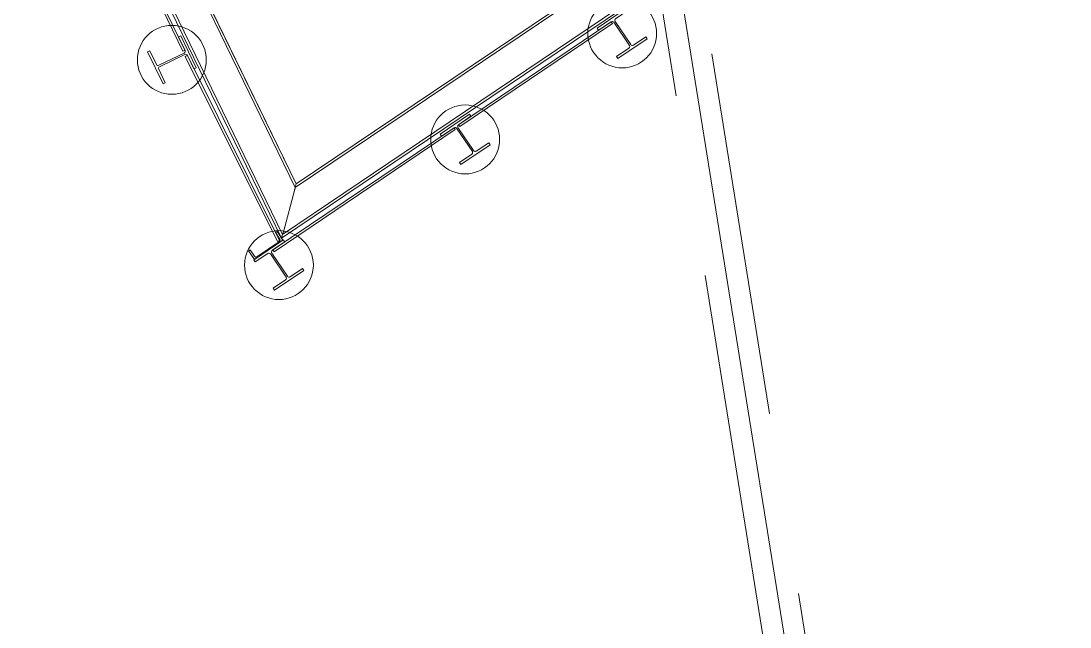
# Model space of a CAD drawing. Header units: metres. Extents: x 1753726 to 1755216, y 5920592 to 5921703.
# Drawn here: x 1754023.84 to 1754032.98, y 5920990.79 to 5920996.07 of the extents above; entities that cross this region are included whole.
import ezdxf

# ---------------------------------------------------------------- set-up
doc = ezdxf.new("R2010")
doc.units = ezdxf.units.M
doc.linetypes.add('CENTER', pattern=[50.8, 31.75, -6.35, 6.35, -6.35])
doc.linetypes.add('HIDDEN2', pattern=[4.7625, 3.175, -1.5875])
for name, color, linetype, lineweight in [('A-WALL-____-OTLN', 2, 'Continuous', 9), ('P-PIPE-____-CNTR', 1, 'CENTER', 9), ('P-PIPE-____-OTLN', 6, 'HIDDEN2', 18), ('S-BEAM-____-OTLN', 7, 'Continuous', 9), ('S-COLS-____-OTLN', 52, 'Continuous', 9), ('S-FNDN-____-OTLN', 7, 'Continuous', 9)]:
    doc.layers.add(name, color=color, linetype=linetype, lineweight=lineweight)

# ---------------------------------------------------------------- blocks, each defined once
blk = doc.blocks.new('308492-ARUP-TUTB-MOD-0001_rvt-1-X-ARUP-GL-HERNE_BAY_ALIGNMENT')
at = {"layer": 'P-PIPE-____-CNTR'}
blk.add_line((1754042.2645, 5920917.3808), (1754029.224, 5920998.5788), dxfattribs=at)
blk.add_line((1754042.2645, 5920917.3808), (1754029.224, 5920998.5788), dxfattribs=at)
at = {"layer": 'P-PIPE-____-OTLN'}
for p, q in [((1754042.4438, 5920917.4095), (1754029.4032, 5920998.6076)), ((1754029.0448, 5920998.55), (1754042.0853, 5920917.352))]:
    blk.add_line(p, q, dxfattribs=at)
blk = doc.blocks.new('Arup_Column_Steel I Section_UC_AU - 310UC137-4457646-X-ARUP-GL-HERNE_BAY_ALIGNMENT')
at = {"layer": 'S-COLS-____-OTLN'}
for p, q in [((0.1545, 0.1605), (-0.1545, 0.1605)), ((-0.1545, 0.1605), (-0.1545, 0.1388)), ((-0.1545, 0.1605), (-0.1545, 0.1388)), ((0.1545, 0.1605), (-0.1545, 0.1605)), ((-0.1545, 0.1388), (-0.0234, 0.1388)), ((-0.1545, 0.1388), (-0.0234, 0.1388)), ((-0.0069, 0.1223), (-0.0069, -0.1223)), ((-0.0069, 0.1223), (-0.0069, -0.1223)), ((0.0069, -0.1223), (0.0069, 0.1223)), ((0.0069, -0.1223), (0.0069, 0.1223)), ((0.0234, 0.1388), (0.1545, 0.1388)), ((0.0234, 0.1388), (0.1545, 0.1388)), ((0.1545, 0.1388), (0.1545, 0.1605)), ((0.1545, 0.1388), (0.1545, 0.1605)), ((-0.0234, -0.1388), (-0.1545, -0.1388)), ((-0.1545, -0.1388), (-0.1545, -0.1605)), ((-0.1545, -0.1388), (-0.1545, -0.1605)), ((-0.0234, -0.1388), (-0.1545, -0.1388)), ((-0.1545, -0.1605), (0.1545, -0.1605)), ((-0.1545, -0.1605), (0.1545, -0.1605)), ((0.1545, -0.1388), (0.0234, -0.1388)), ((0.1545, -0.1388), (0.0234, -0.1388)), ((0.1545, -0.1605), (0.1545, -0.1388)), ((0.1545, -0.1605), (0.1545, -0.1388))]:
    blk.add_line(p, q, dxfattribs=at)
for centre, start_param, end_param in [((-0.0234, 0.1223), 4.712389, 6.283185), ((-0.0234, 0.1223), 4.712389, 6.283185), ((0.0234, 0.1223), 0, 1.570796), ((0.0234, 0.1223), 0, 1.570796), ((-0.0234, -0.1223), 3.141593, 4.712389), ((-0.0234, -0.1223), 3.141593, 4.712389), ((0.0234, -0.1223), 1.570796, 3.141593), ((0.0234, -0.1223), 1.570796, 3.141593)]:
    blk.add_ellipse(centre, major_axis=(0, 0.0165), ratio=1, start_param=start_param, end_param=end_param, dxfattribs=at)
blk = doc.blocks.new('Structural Foundation - Soft Pile - 600mm Dia-4392474-X-ARUP-GL-HERNE_BAY_ALIGNMENT')
at = {"layer": 'S-FNDN-____-OTLN'}
for start, end in [(0, 180), (0, 180), (180, 0), (180, 0)]:
    blk.add_arc((0, 0), 0.3, start, end, dxfattribs=at)
blk = doc.blocks.new('Arup_Column_Steel C Channel_PFC_AU - 300PFC-4477111-X-ARUP-GL-HERNE_BAY_ALIGNMENT')
at = {"layer": 'S-COLS-____-OTLN'}
for p, q in [((0.0628, 0.15), (-0.0272, 0.15)), ((-0.0272, 0.15), (-0.0272, -0.15)), ((-0.0272, 0.15), (-0.0272, -0.15)), ((0.0628, 0.15), (-0.0272, 0.15)), ((-0.0192, -0.12), (-0.0192, 0.12)), ((-0.0192, -0.12), (-0.0192, 0.12)), ((-0.0052, 0.134), (0.0628, 0.134)), ((-0.0052, 0.134), (0.0628, 0.134)), ((0.0628, 0.134), (0.0628, 0.15)), ((0.0628, 0.134), (0.0628, 0.15)), ((-0.0272, -0.15), (0.0628, -0.15)), ((-0.0272, -0.15), (0.0628, -0.15)), ((0.0628, -0.134), (-0.0052, -0.134)), ((0.0628, -0.134), (-0.0052, -0.134)), ((0.0628, -0.15), (0.0628, -0.134)), ((0.0628, -0.15), (0.0628, -0.134))]:
    blk.add_line(p, q, dxfattribs=at)
for centre, start_param, end_param in [((-0.0052, 0.12), 0, 1.570796), ((-0.0052, 0.12), 0, 1.570796), ((-0.0052, -0.12), 1.570796, 3.141593), ((-0.0052, -0.12), 1.570796, 3.141593)]:
    blk.add_ellipse(centre, major_axis=(0, 0.014), ratio=1, start_param=start_param, end_param=end_param, dxfattribs=at)
blk = doc.blocks.new('308492-ARUP-STTW-MOD-1300_rvt-1-X-ARUP-GL-HERNE_BAY_ALIGNMENT')
at = {"layer": 'A-WALL-____-OTLN'}
for p, q in [((1754025.2471, 5920995.8031), (1754024.4968, 5920997.3508)), ((1754024.4968, 5920997.3508), (1754025.2471, 5920995.8031)), ((1754025.2651, 5920995.8118), (1754024.5148, 5920997.3596)), ((1754024.5148, 5920997.3596), (1754025.2651, 5920995.8118)), ((1754028.9802, 5920996.0597), (1754027.6496, 5920995.1622)), ((1754027.6496, 5920995.1622), (1754028.9802, 5920996.0597)), ((1754028.9914, 5920996.0431), (1754027.6608, 5920995.1456)), ((1754027.6608, 5920995.1456), (1754028.9914, 5920996.0431)), ((1754028.9802, 5920996.0597), (1754028.9914, 5920996.0431)), ((1754028.9914, 5920996.0431), (1754028.9802, 5920996.0597)), ((1754025.2651, 5920995.8118), (1754025.2471, 5920995.8031)), ((1754025.2471, 5920995.8031), (1754025.2651, 5920995.8118)), ((1754025.269, 5920995.7579), (1754025.2869, 5920995.7668)), ((1754025.269, 5920995.7579), (1754025.2869, 5920995.7668)), ((1754026.0899, 5920994.1534), (1754025.2869, 5920995.7668)), ((1754025.2869, 5920995.7668), (1754026.0899, 5920994.1534)), ((1754026.072, 5920994.1445), (1754025.269, 5920995.7579)), ((1754025.269, 5920995.7579), (1754026.072, 5920994.1445)), ((1754027.6113, 5920995.1363), (1754026.0319, 5920994.071)), ((1754026.0319, 5920994.071), (1754027.6113, 5920995.1363)), ((1754027.6224, 5920995.1197), (1754026.0431, 5920994.0545)), ((1754026.0431, 5920994.0545), (1754027.6224, 5920995.1197)), ((1754027.6113, 5920995.1363), (1754027.6224, 5920995.1197)), ((1754027.6224, 5920995.1197), (1754027.6113, 5920995.1363)), ((1754027.6608, 5920995.1456), (1754027.6496, 5920995.1622)), ((1754027.6608, 5920995.1456), (1754027.6496, 5920995.1622)), ((1754026.0899, 5920994.1534), (1754026.072, 5920994.1445)), ((1754026.072, 5920994.1445), (1754026.0899, 5920994.1534)), ((1754026.0431, 5920994.0545), (1754026.0319, 5920994.071)), ((1754026.0431, 5920994.0545), (1754026.0319, 5920994.071))]:
    blk.add_line(p, q, dxfattribs=at)
at = {"layer": 'S-BEAM-____-OTLN'}
for p, q in [((1754026.1085, 5920994.173), (1754023.837, 5920998.8514)), ((1754026.1085, 5920994.173), (1754023.837, 5920998.8514)), ((1754023.8662, 5920998.8409), (1754026.1171, 5920994.2049)), ((1754026.1171, 5920994.2049), (1754023.8662, 5920998.8409)), ((1754026.1171, 5920994.2049), (1754023.8662, 5920998.8409)), ((1754026.2271, 5920994.614), (1754024.2397, 5920998.7073)), ((1754024.2397, 5920998.7073), (1754026.2271, 5920994.614)), ((1754026.2271, 5920994.614), (1754024.2397, 5920998.7073)), ((1754024.2689, 5920998.6969), (1754026.2357, 5920994.646)), ((1754026.2357, 5920994.646), (1754024.2689, 5920998.6969)), ((1754031.8767, 5920998.4247), (1754026.2271, 5920994.614)), ((1754031.8767, 5920998.4247), (1754026.2271, 5920994.614)), ((1754031.8767, 5920998.4247), (1754026.2271, 5920994.614)), ((1754031.8492, 5920998.4323), (1754026.2357, 5920994.646)), ((1754031.8492, 5920998.4323), (1754026.2357, 5920994.646)), ((1754032.2574, 5920998.3204), (1754026.1085, 5920994.173)), ((1754032.2574, 5920998.3204), (1754026.1085, 5920994.173)), ((1754026.1171, 5920994.2049), (1754032.2298, 5920998.328)), ((1754032.2298, 5920998.328), (1754026.1171, 5920994.2049)), ((1754032.2298, 5920998.328), (1754026.1171, 5920994.2049)), ((1754026.2205, 5920994.5897), (1754026.1236, 5920994.2293)), ((1754026.1236, 5920994.2293), (1754026.2205, 5920994.5897)), ((1754026.2205, 5920994.5897), (1754026.1236, 5920994.2293)), ((1754026.1236, 5920994.2293), (1754026.2205, 5920994.5897)), ((1754026.2357, 5920994.646), (1754026.2271, 5920994.614)), ((1754026.2357, 5920994.646), (1754026.2271, 5920994.614)), ((1754026.2271, 5920994.614), (1754026.2357, 5920994.646)), ((1754026.2357, 5920994.646), (1754026.2271, 5920994.614)), ((1754026.1171, 5920994.2049), (1754026.1085, 5920994.173)), ((1754026.1085, 5920994.173), (1754026.1171, 5920994.2049)), ((1754026.1171, 5920994.2049), (1754026.1085, 5920994.173)), ((1754026.1085, 5920994.173), (1754026.1171, 5920994.2049))]:
    blk.add_line(p, q, dxfattribs=at)
at = {"layer": 'S-BEAM-____-OTLN', "flags": 128}
for points in [[(1754026.2205, 5920994.5897), (1754026.223, 5920994.599), (1754026.226, 5920994.6099)], [(1754026.2205, 5920994.5897), (1754026.223, 5920994.599), (1754026.226, 5920994.6099)], [(1754026.2271, 5920994.614), (1754026.2242, 5920994.6032), (1754026.2218, 5920994.5944)], [(1754026.2271, 5920994.614), (1754026.2242, 5920994.6032), (1754026.2218, 5920994.5944)], [(1754026.1171, 5920994.2049), (1754026.12, 5920994.2158), (1754026.1223, 5920994.2245)], [(1754026.1171, 5920994.2049), (1754026.12, 5920994.2158), (1754026.1223, 5920994.2245)], [(1754026.1236, 5920994.2293), (1754026.1211, 5920994.22), (1754026.1182, 5920994.209)], [(1754026.1236, 5920994.2293), (1754026.1211, 5920994.22), (1754026.1182, 5920994.209)]]:
    blk.add_lwpolyline(points, dxfattribs=at)
at = {"layer": 'S-COLS-____-OTLN'}
for name, p, rotation in [('Arup_Column_Steel I Section_UC_AU - 310UC137-4457646-X-ARUP-GL-HERNE_BAY_ALIGNMENT', (1754029.0772, 5920995.9577), 213.9999999999994), ('Arup_Column_Steel I Section_UC_AU - 310UC137-4457646-X-ARUP-GL-HERNE_BAY_ALIGNMENT', (1754025.1519, 5920995.7272), 115.8630465594234), ('Arup_Column_Steel I Section_UC_AU - 310UC137-4457646-X-ARUP-GL-HERNE_BAY_ALIGNMENT', (1754027.7083, 5920995.0343), 213.9999999999994), ('Arup_Column_Steel C Channel_PFC_AU - 300PFC-4477111-X-ARUP-GL-HERNE_BAY_ALIGNMENT', (1754025.9801, 5920994.0951), 124.0000000001562), ('Arup_Column_Steel I Section_UC_AU - 310UC137-4457646-X-ARUP-GL-HERNE_BAY_ALIGNMENT', (1754026.0851, 5920993.9395), 213.9999999999994)]:
    blk.add_blockref(name, p, dxfattribs=dict(at, rotation=rotation))
at = {"layer": 'S-FNDN-____-OTLN'}
for p in [(1754029.0772, 5920995.9577), (1754025.1519, 5920995.7272), (1754027.7083, 5920995.0343), (1754026.0851, 5920993.9395)]:
    blk.add_blockref('Structural Foundation - Soft Pile - 600mm Dia-4392474-X-ARUP-GL-HERNE_BAY_ALIGNMENT', p, dxfattribs=at)

msp = doc.modelspace()

# ---------------------------------------------------------------- block references
for name in ['308492-ARUP-TUTB-MOD-0001_rvt-1-X-ARUP-GL-HERNE_BAY_ALIGNMENT', '308492-ARUP-STTW-MOD-1300_rvt-1-X-ARUP-GL-HERNE_BAY_ALIGNMENT']:
    msp.add_blockref(name, (0, 0))

doc.saveas('drawing.dxf')
